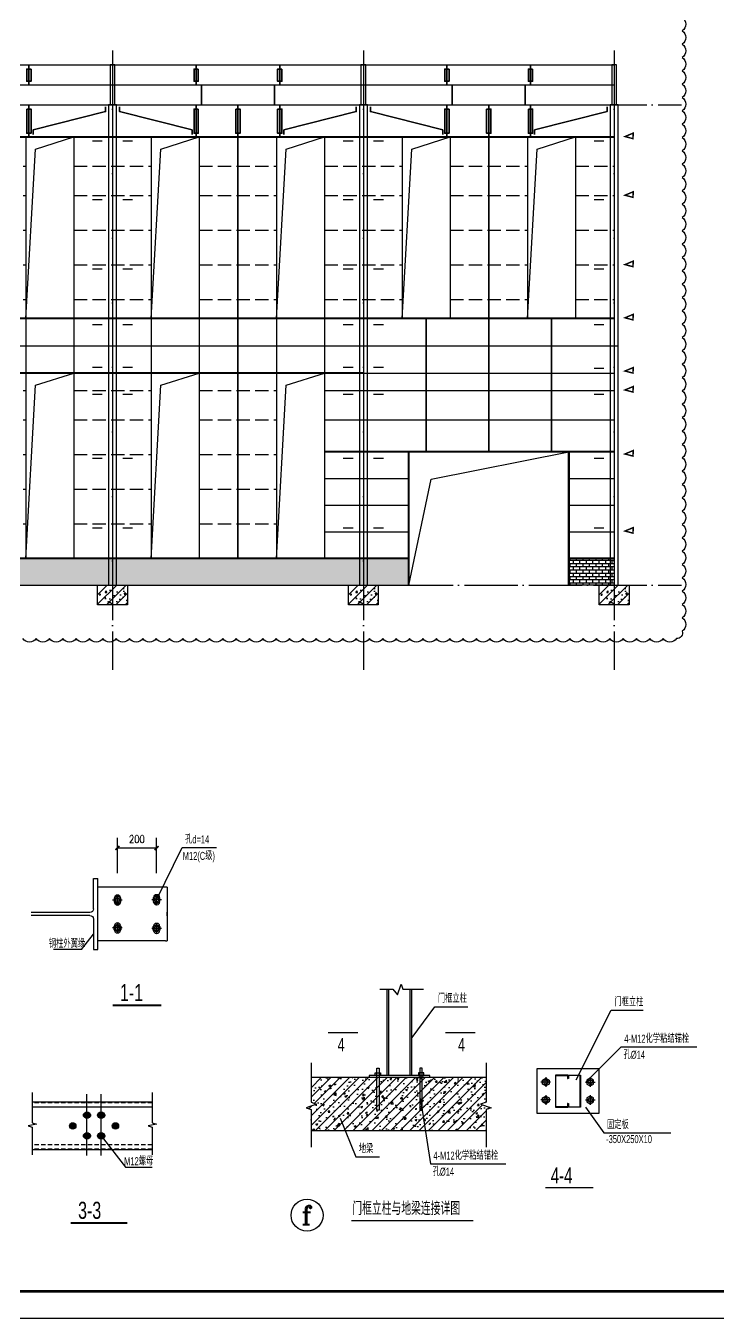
# Model space of a CAD drawing. Extents: x 95752 to 843522, y -411933 to 75567.
# Drawn here: x 708188 to 734137, y -113089 to -64644 of the extents above; entities that cross this region are included whole.
import ezdxf
from ezdxf.enums import TextEntityAlignment as Align

# ---------------------------------------------------------------- set-up
doc = ezdxf.new("R2010")
doc.units = 0
doc.header["$LTSCALE"] = 1000
doc.header["$MEASUREMENT"] = 0
for name, pattern in [('ACAD_ISO04W100', [30, 24, -3, 0, -3]), ('DASH', [0.35, 0.25, -0.1]), ('DOTE', [2.42, 2, -0.2, 0.02, -0.2]), ('HIDDEN', [0.375, 0.25, -0.125])]:
    doc.linetypes.add(name, pattern=pattern)
for name, color, linetype in [('AXIS', 3, 'Continuous'), ('AXIS_TEXT', 7, 'Continuous'), ('DOTE', 1, 'Continuous'), ('PUB_TITLE', 4, 'Continuous'), ('修改说明', 190, 'Continuous'), ('文字', 7, 'Continuous'), ('标注', 3, 'Continuous'), ('檩条', 4, 'Continuous'), ('钢柱', 6, 'Continuous'), ('钢梁', 134, 'Continuous')]:
    doc.layers.add(name, color=color, linetype=linetype)
doc.layers.add('拉杆', color=3, linetype='Continuous', lineweight=35)
doc.styles.add('_TCH_AXIS', font='COMPLEX', dxfattribs={"bigfont": 'GBCBIG'})
doc.styles.add('dim_font', font='SIMPLEX.shx', dxfattribs={"width": 0.8})
doc.styles.add('GS_Rein', font='GS_TXT.shx', dxfattribs={"width": 0.7, "bigfont": 'GS_HZTXT.shx'})

# ---------------------------------------------------------------- blocks, each defined once
blk = doc.blocks.new('QMLT2')
at = {"layer": '檩条', "color": 4}
blk.add_line((155476, -716110), (249626, -716110), dxfattribs=at)
for points in [[(155476, -705584), (249476, -705584)], [(155476, -706334), (249476, -706334)], [(155476, -707084), (249476, -707084)], [(227426, -708284), (227426, -715684)], [(227426, -708284), (227426, -724084)], [(229226, -708284), (229226, -715684)], [(229226, -708284), (229226, -724084)], [(232126, -708284), (232126, -715684)], [(232126, -708284), (232126, -724084)], [(233926, -708284), (233926, -715684)], [(233926, -708284), (233926, -724084)], [(236826, -708284), (236826, -715684)], [(236826, -708284), (236826, -724084)], [(238626, -708284), (238626, -715684)], [(238626, -708284), (238626, -724084)], [(241526, -708284), (241526, -715085)], [(241526, -708284), (241526, -715085)], [(243326, -708284), (243326, -715085)], [(243326, -708284), (243326, -715085)], [(246226, -708284), (246226, -715085)], [(246226, -708284), (246226, -715085)], [(248026, -708284), (248026, -715085)], [(248026, -708284), (248026, -715085)], [(227426, -716684), (227426, -724084)], [(229226, -716684), (229226, -724084)], [(232126, -716684), (232126, -724084)], [(233926, -716684), (233926, -724084)], [(236826, -716684), (236826, -724084)], [(238626, -716684), (238626, -724084)], [(240076, -717135), (249476, -717135)], [(238626, -717784), (249476, -717784)], [(238626, -718884), (249476, -718884)], [(238626, -721084), (241776, -721084)], [(247776, -721084), (249476, -721084)], [(238626, -722084), (241776, -722084)], [(247776, -722084), (249476, -722084)], [(238626, -723084), (241776, -723084)], [(247776, -723084), (249476, -723084)]]:
    blk.add_lwpolyline(points, dxfattribs=at)
at = {"layer": '檩条', "color": 2, "const_width": 80}
for points in [[(155476, -708284), (249476, -708284)], [(168126, -715085), (249476, -715085)], [(164876, -717135), (240076, -717135)], [(238626, -720084), (249476, -720084)], [(241776, -725084), (241776, -720084), (249476, -720084)], [(247776, -720084), (247776, -725084)], [(163976, -724084), (241526, -724084)], [(241526, -724084), (241776, -724084)], [(247776, -724084), (249476, -724084)]]:
    blk.add_lwpolyline(points, dxfattribs=at)
at = {"layer": '檩条', "color": 11, "linetype": 'DASH', "ltscale": 2}
for points in [[(224526, -709384), (227426, -709384)], [(229226, -709384), (232126, -709384)], [(233926, -709384), (236826, -709384)], [(238626, -709384), (241526, -709384)], [(243326, -709384), (246226, -709384)], [(248026, -709384), (249476, -709384)], [(224526, -710484), (227426, -710484)], [(229226, -710484), (232126, -710484)], [(233926, -710484), (236826, -710484)], [(238626, -710484), (241526, -710484)], [(243326, -710484), (246226, -710484)], [(248026, -710484), (249476, -710484)], [(224526, -711784), (227426, -711784)], [(229226, -711784), (232126, -711784)], [(233926, -711784), (236826, -711784)], [(238626, -711784), (241526, -711784)], [(243326, -711784), (246226, -711784)], [(248026, -711784), (249476, -711784)], [(224526, -713084), (227426, -713084)], [(229226, -713084), (232126, -713084)], [(233926, -713084), (236826, -713084)], [(238626, -713084), (241526, -713084)], [(243326, -713084), (246226, -713084)], [(248026, -713084), (249476, -713084)], [(224526, -714384), (227426, -714384)], [(229226, -714384), (232126, -714384)], [(233926, -714384), (236826, -714384)], [(238626, -714384), (241526, -714384)], [(243326, -714384), (246226, -714384)], [(248026, -714384), (249476, -714384)], [(224526, -717784), (227426, -717784)], [(229226, -717784), (232126, -717784)], [(233926, -717784), (236826, -717784)], [(224526, -718884), (227426, -718884)], [(229226, -718884), (232126, -718884)], [(233926, -718884), (236826, -718884)], [(224526, -720184), (227426, -720184)], [(229226, -720184), (232126, -720184)], [(233926, -720184), (236826, -720184)], [(224526, -721484), (227426, -721484)], [(229226, -721484), (232126, -721484)], [(233926, -721484), (236826, -721484)], [(224526, -722784), (227426, -722784)], [(229226, -722784), (232126, -722784)], [(233926, -722784), (236826, -722784)]]:
    blk.add_lwpolyline(points, dxfattribs=at)
blk = doc.blocks.new('A$C1A8A6F11')
blk.add_lwpolyline([(20.4, 11.4), (15.9, 19.2), (6.9, 19.2), (2.4, 11.4), (6.9, 3.6), (15.9, 3.6)], close=True)
blk.add_circle((11.4, 11.4), 5)
at = {"layer": 'AXIS', "linetype": 'ACAD_ISO04W100', "ltscale": 0.2}
for p, q in [((22.8, 11.4), (0, 11.4)), ((11.4, 22.8), (11.4, 0))]:
    blk.add_line(p, q, dxfattribs=at)
blk = doc.blocks.new('_ArchTick')
at = {"color": 0, "linetype": 'ByBlock', "const_width": 0.4}
blk.add_lwpolyline([(-0.5, -0.5), (0.5, 0.5)], dxfattribs=at)
blk = doc.blocks.new('A$C609C00E2')
h = blk.add_hatch()
h.set_pattern_fill('钢筋混', color=8, scale=150, style=0)
h.set_pattern_definition([(45, (-1140672.96, 348104.7), (-265.16504, 265.16504), []), (50, (-1140673, 348104.7), (1075.8903, -94.1282), [112.5, -1237.5]), (355, (-1140673, 348104.7), (-208.127, 1128.2882), [90, -990]), (100.4514, (-1140583.3, 348096.9), (867.7641, 1034.1593), [95.6103, -1051.7132]), (46.1842, (-1140673, 348404.7), (1600.8616, -248.2785), [168.75, -1856.25]), (96.6356, (-1140539.6, 348384), (1401.994, 1461.1768), [143.4154, -1577.5695]), (351.1842, (-1140673, 348404.7), (1401.993, 1461.178), [135, -1485]), (21, (-1140523, 348329.7), (895.3606, -603.92834), [112.5, -1237.5]), (326, (-1140523, 348329.7), (364.973, 1087.7251), [90, -990]), (71.4514, (-1140448.3, 348279.4), (1260.3339, 483.79575), [95.6103, -1051.7132]), (37.5, (-1140672.96, 348104.7), (18.23978, 499.34078), [0, -978, 0, -1005, 0, -993.75]), (7.5, (-1140672.96, 348104.7), (394.6043, 591.61757), [0, -573, 0, -955.5, 0, -378.75]), (327.5, (-1141007.46, 348104.7), (800.73365, -33.83231), [0, -375, 0, -1170, 0, -1552.5]), (317.5, (-1141157.46, 348104.7), (874.77925, 150.15747), [0, -487.5, 0, -777, 0, -1102.5])])
h.paths.add_polyline_path([(60024, 25108.3), (60024, 26284.3), (60304.6, 26383.9), (59713, 26583.3), (60024, 26700.5), (60024, 28108.3), (50187.8, 28108.3), (50187.8, 26700.5), (50498.8, 26583.3), (49907.2, 26383.9), (50187.8, 26284.3), (50187.8, 25108.3)])
for p, q in [((50187.8, 28108.3, 0), (60024, 28108.3, 0)), ((50187.8, 25108.3, 0), (60024, 25108.3, 0))]:
    blk.add_line(p, q)
at = {"elevation": 0}
for points in [[(50187.8, 28914.8), (50187.8, 26700.5), (50498.8, 26583.3), (49907.2, 26383.9), (50187.8, 26284.3), (50187.8, 24176.7)], [(60024, 28914.8), (60024, 26700.5), (59713, 26583.3), (60304.6, 26383.9), (60024, 26284.3), (60024, 24176.7)]]:
    blk.add_lwpolyline(points, dxfattribs=at)
at = {"layer": 'AXIS'}
blk.add_circle((49957.9, 20346.7, 0), 900, dxfattribs=at)
at = {"layer": 'DOTE', "color": 8}
for p, q in [((37584.1, 23703.8), (37584.1, 27154.9)), ((38384.1, 23703.8), (38384.1, 27154.9))]:
    blk.add_line(p, q, dxfattribs=at)
at = {"layer": '文字'}
blk.add_line((37284.6, 35286.5), (37948.7, 36146), dxfattribs=at)
at = {"layer": '文字', "extrusion": (1e-16, 0, -1)}
blk.add_line((37284.6, 35286.5), (35695.5, 35286.5), dxfattribs=at)
at = {"layer": '文字', "color": 3, "extrusion": (-1e-16, 0, -1)}
blk.add_line((38384.1, 24809.3), (39755, 23044.4, 0), dxfattribs=at)
at = {"layer": '文字'}
blk.add_lwpolyline([(41501.7, 38088.6), (42927.6, 41027.2), (44863.3, 41027.2)], dxfattribs=at)
for points, const_width in [([(39022.2, 32148.5), (41756.8, 32148.5)], 120), ([(63355.1, 21899.9), (66053.9, 21899.9)], 66.7), ([(36667.8, 19904.5), (39847.1, 19904.5)], 120)]:
    blk.add_lwpolyline(points, dxfattribs=dict(at, const_width=const_width))
at = {"layer": '文字', "elevation": 0}
for points in [[(55867.6, 30332), (57140, 32074.6), (58994.7, 32074.6)], [(65090.9, 27961.5), (67060.4, 31879.1), (68860.7, 31879.1)], [(65629, 27831.5), (67623.6, 29818.1), (71875.7, 29818.1)], [(56355.9, 26740.6), (56890, 23242.4), (61142.1, 23242.4)], [(65612.9, 26431.5), (66643.5, 24971.9), (70416.1, 24971.9)], [(51819.1, 25811.3), (52698.5, 23624.2), (54022.6, 23624.2)], [(39755, 23044.4), (41254.7, 23044.4)]]:
    blk.add_lwpolyline(points, dxfattribs=at)
at = {"layer": '文字'}
for points, const_width, elevation in [([(52816.8, 30617.7), (51136.2, 30617.7)], 75, 0.1), ([(57733.4, 30617.7), (59414, 30617.7)], 75, 0.1), ([(52450.7, 20037.1), (59314.1, 20037.1)], 66.7, 0)]:
    blk.add_lwpolyline(points, dxfattribs=dict(at, const_width=const_width, elevation=elevation))
at = {"layer": '标注', "linetype": 'ByBlock'}
for p, q in [((39298.7, 39580.4, 0), (39298.7, 41560.7, 0)), ((41501.7, 39580.4, 0), (41501.7, 41560.7, 0)), ((39298.7, 40998.2, 0), (41501.7, 40998.2, 0))]:
    blk.add_line(p, q, dxfattribs=at)
at = {"layer": '标注', "color": 3, "extrusion": (1e-16, 0, -1)}
for p, q in [((34497.9, 27251.9), (34497.9, 25546.2)), ((41253.5, 27251.9), (41253.5, 25546.2)), ((34740.5, 25462.3), (34271.4, 25381.5)), ((34497.9, 25546.2), (34740.5, 25462.3)), ((41496.1, 25462.3), (41027.1, 25381.5)), ((41253.5, 25546.2), (41496.1, 25462.3)), ((34271.4, 25381.5), (34497.9, 25299.7)), ((34497.9, 25299.7), (34497.9, 23744.2)), ((41027.1, 25381.5), (41253.5, 25299.7)), ((41253.5, 25299.7), (41253.5, 23744.2))]:
    blk.add_line(p, q, dxfattribs=at)
at = {"layer": '檩条', "extrusion": (0, -1e-16, -1)}
for p, q in [((38398.7, 38788.6), (38198.7, 38788.6)), ((41998.7, 38788.6), (38398.7, 38788.6)), ((42098.7, 38788.6), (42098.7, 35778.6)), ((39148.7, 38218.6), (39148.7, 37918.6)), ((39448.7, 38218.6), (39448.7, 37918.6)), ((41351.7, 38238.6), (41351.7, 37938.6)), ((41651.7, 38238.6), (41651.7, 37938.6)), ((39148.7, 36348.6), (39148.7, 36648.6)), ((39448.7, 36348.6), (39448.7, 36648.6)), ((41351.7, 36328.6), (41351.7, 36628.6)), ((41651.7, 36328.6), (41651.7, 36628.6)), ((38398.7, 35778.6), (38198.7, 35778.6)), ((41998.7, 35778.6), (38398.7, 35778.6))]:
    blk.add_line(p, q, dxfattribs=at)
at = {"layer": '檩条', "color": 6, "linetype": 'HIDDEN'}
for p, q in [((42098.7, 38788.6), (41998.7, 38788.6)), ((41998.7, 35778.6), (42098.7, 35778.6))]:
    blk.add_line(p, q, dxfattribs=at)
at = {"layer": '檩条'}
for p, q in [((42098.7, 37183.6), (42098.7, 37383.6)), ((54455.9, 28208.3, 0), (54455.9, 33053.8, 0)), ((54555.9, 28208.3, 0), (54555.9, 33053.8, 0)), ((55755.9, 28208.3, 0), (55755.9, 33053.8, 0)), ((55855.9, 28208.3, 0), (55855.9, 33053.8, 0))]:
    blk.add_line(p, q, dxfattribs=at)
at = {"layer": '檩条', "extrusion": (-1e-16, 0, -1)}
for p, q in [((41253.5, 26699.5), (34488.2, 26699.5)), ((41253.5, 26432.8), (34488.2, 26432.8)), ((41253.5, 24032.8), (34488.2, 24032.8))]:
    blk.add_line(p, q, dxfattribs=at)
at = {"layer": '檩条', "color": 6, "linetype": 'HIDDEN', "extrusion": (-1e-16, 0, -1)}
for p, q in [((41253.5, 26666.1), (34488.2, 26666.1)), ((37684.1, 26069), (37484.1, 26069)), ((37684.1, 25869), (37484.1, 25869)), ((38484.1, 26069), (38284.1, 26069)), ((38484.1, 25869), (38284.1, 25869)), ((37684.1, 24909.3), (37484.1, 24909.3)), ((37684.1, 24709.3), (37484.1, 24709.3)), ((38484.1, 24909.3), (38284.1, 24909.3)), ((38484.1, 24709.3), (38284.1, 24709.3)), ((41253.5, 24299.5), (34488.2, 24299.5)), ((41253.5, 24066.1), (34488.2, 24066.1))]:
    blk.add_line(p, q, dxfattribs=at)
at = {"layer": '檩条', "elevation": 0}
blk.add_lwpolyline([(54044.8, 33053.8), (54776.5, 33053.8), (55043.8, 32742.8), (55243.1, 33334.4), (55342.8, 33053.8), (56506.1, 33053.8)], dxfattribs=at)
for points in [[(54094.1, 28208.3), (53794.1, 28208.3), (53794.1, 28358.3), (54094.1, 28358.3)], [(54004.1, 26258.7), (53884.1, 26258.7), (53884.1, 28611.1), (54004.1, 28611.1)], [(56217.7, 28208.3), (56517.7, 28208.3), (56517.7, 28358.3), (56217.7, 28358.3)], [(56307.7, 26258.7), (56427.7, 26258.7), (56427.7, 28611.1), (56307.7, 28611.1)], [(62879, 26081.5), (66379, 26081.5), (66379, 28581.5), (62879, 28581.5)], [(53455.9, 28208.3), (53455.9, 28108.3), (56855.9, 28108.3), (56855.9, 28208.3)], [(64609, 26631.5), (64609, 26451.5), (63949, 26451.5), (63949, 28211.5), (64609, 28211.5), (64609, 28031.5), (64629, 28031.5), (64629, 28231.5), (63929, 28231.5), (63929, 26431.5), (64629, 26431.5), (64629, 26631.5)], [(64649, 26631.5), (64649, 26451.5), (65309, 26451.5), (65309, 28211.5), (64649, 28211.5), (64649, 28031.5), (64629, 28031.5), (64629, 28231.5), (65329, 28231.5), (65329, 26431.5), (64629, 26431.5), (64629, 26631.5)]]:
    blk.add_lwpolyline(points, close=True, dxfattribs=at)
at = {"layer": '檩条'}
for centre in [(36784.1, 25366.1), (37584.1, 25969), (38384.1, 25969), (39184.1, 25366.1), (37584.1, 24809.3), (38384.1, 24809.3)]:
    blk.add_circle(centre, 182.3, dxfattribs=at)
at = {"layer": '檩条', "extrusion": (0, -1e-16, -1)}
for centre, start, end in [((-39298.7, 38218.6), 0, 180), ((-39298.7, 37918.6), 180, 0), ((-41501.7, 38238.6), 0, 180), ((-41501.7, 37938.6), 180, 0), ((-39298.7, 36648.6), 0, 180), ((-39298.7, 36348.6), 180, 0), ((-41501.7, 36628.6), 0, 180), ((-41501.7, 36328.6), 180, 0)]:
    blk.add_arc(centre, 150, start, end, dxfattribs=at)
at = {"layer": '檩条', "color": 6, "linetype": 'HIDDEN', "extrusion": (-1e-16, 0, -1)}
for centre, start, end in [((-37484.1, 25969), 270, 90), ((-37684.1, 25969), 90, 270), ((-38284.1, 25969), 270, 90), ((-38484.1, 25969), 90, 270), ((-37484.1, 24809.3), 270, 90), ((-37684.1, 24809.3), 90, 270), ((-38284.1, 24809.3), 270, 90), ((-38484.1, 24809.3), 90, 270)]:
    blk.add_arc(centre, 100, start, end, dxfattribs=at)
at = {"layer": '钢梁', "extrusion": (0, -1e-16, -1)}
for p, q in [((37948.7, 39288.6), (38198.7, 39288.6)), ((37948.7, 37574), (37948.7, 39288.6)), ((38198.7, 35288.6), (38198.7, 39288.6)), ((38198.7, 35455.3), (38198.7, 39122)), ((37748.7, 37374), (34446.8, 37374)), ((37748.7, 37203.3), (34446.8, 37203.3)), ((37948.7, 37003.3), (37948.7, 35288.6)), ((37948.7, 35288.6), (38198.7, 35288.6))]:
    blk.add_line(p, q, dxfattribs=at)
for centre, start, end in [((-37748.7, 37574), 180, 270), ((-37748.7, 37003.3), 90, 180)]:
    blk.add_arc(centre, 200, start, end, dxfattribs=at)
at = {"layer": '标注', "linetype": 'ByBlock', "xscale": 224.9999999934516, "yscale": 224.9999999934516, "zscale": 224.9999999934516, "rotation": 180}
blk.add_blockref('_ArchTick', (39298.7, 40998.2, 0), dxfattribs=at)
at = {"layer": '标注', "linetype": 'ByBlock', "xscale": 224.9999999934516, "yscale": 224.9999999934516, "zscale": 224.9999999934516}
blk.add_blockref('_ArchTick', (41501.7, 40998.2, 0), dxfattribs=at)
at = {"layer": '檩条', "extrusion": (0, -1e-16, -1)}
for p, xscale, yscale, zscale, rotation in [((-39025.2, 38342.1), -23.99999999441206, 23.99999999906868, 24, 90), ((-41228.3, 38362.1), -23.99999999441206, 23.99999999906868, 24, 90), ((-39025.2, 36225.2), 23.99999999441206, 23.99999999441206, 23.99999999441206, 90), ((-41228.3, 36205.2), 23.99999999441206, 23.99999999441206, 23.99999999441206, 90), ((-63105.5, 27558, 0), 23.99999999441206, 23.99999999441206, 23.99999999441206, 90), ((-66152.5, 27558, 0), -23.99999999441206, 23.99999999906868, 24, 270), ((-63105.5, 26558, 0), 23.99999999441206, 23.99999999441206, 23.99999999441206, 90), ((-66152.5, 26558, 0), -23.99999999441206, 23.99999999906868, 24, 270)]:
    blk.add_blockref('A$C1A8A6F11', p, dxfattribs=dict(at, xscale=xscale, yscale=yscale, zscale=zscale, rotation=rotation))
at = {"layer": '檩条', "extrusion": (-1e-16, 0, -1), "xscale": 16.0000000023283, "yscale": 16.0000000023283, "zscale": 16.0000000023283}
for p in [(-36966.5, 25183.8), (-37766.5, 25786.7), (-38566.5, 25786.7), (-37766.5, 24627), (-38566.5, 24627)]:
    blk.add_blockref('A$C1A8A6F11', p, dxfattribs=at)
at = {"layer": '檩条', "extrusion": (1e-16, 0, -1), "xscale": -16.0000000023283, "yscale": 15.99999999930151, "zscale": 15.99999999999999}
blk.add_blockref('A$C1A8A6F11', (-39001.8, 25183.8), dxfattribs=at)
at = {"layer": 'AXIS_TEXT', "style": '_TCH_AXIS', "width": 1.555556}
blk.add_text('f', height=1048.4, dxfattribs=at).set_placement((49608.5, 19822.5, 0), (50307.4, 19822.5, 0), align=Align.FIT)
at = {"layer": '文字', "style": 'GS_Rein', "width": 0.7}
for s, height, p in [('孔d=14', 450, (43099.4, 41256.8)), ('M12(C级)', 450, (42968.5, 40327.5)), ('1-1', 960, (39440.5, 32387.4)), ('门框立柱', 450, (57311.8, 32304.2, 0)), ('门框立柱', 450, (67232.2, 32108.7, 0)), ('4-M12化学粘结锚栓', 450, (67795.4, 30047.7, 0)), ('孔%%C14', 450, (67753.9, 29145.9, 0)), ('固定板', 450, (66815.3, 25201.5, 0)), ('-350X250X10', 450, (66773.9, 24403.3, 0)), ('地梁', 450, (52870.2, 23853.8, 0)), ('4-M12化学粘结锚栓', 450, (57061.8, 23472, 0)), ('孔%%C14', 450, (57020.4, 22570.2, 0)), ('4-4', 900, (63663.3, 22131.7)), ('3-3', 960, (37086.2, 20143.4)), ('门框立柱与地梁连接详图', 750, (52502.1, 20352.7, 0.1))]:
    blk.add_text(s, height=height, dxfattribs=at).set_placement(p)
for s, p in [('钢柱外翼缘', (36463.3, 35386.5, 0)), ('M12螺母', (40494.7, 23159.4, 0))]:
    blk.add_text(s, height=450, dxfattribs=at).set_placement(p, align=Align.CENTER)
at = {"layer": '文字', "linetype": 'ByBlock', "style": 'GS_Rein', "width": 0.7}
for p in [(51675.5, 29555.4, 0.1), (58446.2, 29555.4, 0.1)]:
    blk.add_text('4', height=750, dxfattribs=at).set_placement(p)
at = {"layer": '标注', "color": 7, "linetype": 'ByBlock', "insert": (40388.7, 41495.2, 0), "char_height": 432, "attachment_point": 5, "style": 'dim_font'}
blk.add_mtext('\\A1;200', dxfattribs=at)

msp = doc.modelspace()

# ---------------------------------------------------------------- hatches: boundary and pattern name
h = msp.add_hatch()
h.set_pattern_fill('AR-B816', color=251, scale=100, style=0)
h.set_pattern_definition([(0, (-42556.38, 66224.28), (0, 121.3104), []), (90, (-42556.38, 66224.28), (-121.3104, 121.3104), [121.3104, -121.3104])])
h.paths.add_polyline_path([(644738, -85608.8), (722538, -85608.8), (722538, -84608.8), (644738, -84609.5)])
h.paths.add_polyline_path([(636238, -84609.5), (643238, -84608.8), (643238, -85608.8), (636238, -85609.5)])
h = msp.add_hatch()
h.set_pattern_fill('AR-B816', color=251, scale=100, style=0)
h.set_pattern_definition([(0, (0, 0), (0, 121.3104), []), (90, (0, 0), (-121.3104, 121.3104), [121.3104, -121.3104])])
h.paths.add_polyline_path([(728538, -84608.8), (730238, -84608.8), (730238, -85608.8), (728538, -85608.8)])
h = msp.add_hatch()
h.set_pattern_fill('钢筋混凝土', color=256, scale=100, style=0)
h.set_pattern_definition([(45, (-237571.51, 413027.17), (-176.776695, 176.776695), []), (50, (-237571.5, 413027.2), (717.26018, -62.75213), [75, -825]), (355, (-237571.5, 413027.2), (-138.75133, 752.19213), [60, -660]), (100.4514, (-237511.74, 413021.94), (578.5094, 689.43954), [63.7402, -701.1421]), (46.1842, (-237571.5, 413227.2), (1067.24105, -165.519), [112.5, -1237.5]), (96.6356, (-237482.6, 413213.4), (934.6627, 974.1179), [95.6103, -1051.713]), (351.1842, (-237571.5, 413227.2), (934.662, 974.1186), [90, -990]), (21, (-237471.5, 413177.2), (596.90705, -402.6189), [75, -825]), (326, (-237471.5, 413177.2), (243.31533, 725.15005), [60, -660]), (71.4514, (-237421.8, 413143.6), (840.22263, 322.5305), [63.7402, -701.1421]), (37.5, (-237571.51, 413027.17), (12.159855, 332.893854), [0, -652, 0, -670, 0, -662.5]), (7.5, (-237571.5, 413027.17), (263.06954, 394.41171), [0, -382, 0, -637, 0, -252.5]), (327.5, (-237794.51, 413027.17), (533.822436, -22.55487), [0, -250, 0, -780, 0, -1035]), (317.5, (-237894.5, 413027.17), (583.18617, 100.10498), [0, -325, 0, -518, 0, -735])])
h.paths.add_polyline_path([(710878.9, -85608.8), (711997.1, -85608.8), (711997.1, -86350.6), (710878.9, -86350.6)])
h = msp.add_hatch()
h.set_pattern_fill('钢筋混凝土', color=256, scale=100, style=0)
h.set_pattern_definition([(45, (-228171.51, 413027.17), (-176.776695, 176.776695), []), (50, (-228171.5, 413027.2), (717.26018, -62.75213), [75, -825]), (355, (-228171.5, 413027.2), (-138.75133, 752.19213), [60, -660]), (100.4514, (-228111.74, 413021.94), (578.5094, 689.43954), [63.7402, -701.1421]), (46.1842, (-228171.5, 413227.2), (1067.24105, -165.519), [112.5, -1237.5]), (96.6356, (-228082.6, 413213.4), (934.6627, 974.1179), [95.6103, -1051.713]), (351.1842, (-228171.5, 413227.2), (934.662, 974.1186), [90, -990]), (21, (-228071.5, 413177.2), (596.90705, -402.6189), [75, -825]), (326, (-228071.5, 413177.2), (243.31533, 725.15005), [60, -660]), (71.4514, (-228021.8, 413143.6), (840.22263, 322.5305), [63.7402, -701.1421]), (37.5, (-228171.51, 413027.17), (12.159855, 332.893854), [0, -652, 0, -670, 0, -662.5]), (7.5, (-228171.5, 413027.17), (263.06954, 394.41171), [0, -382, 0, -637, 0, -252.5]), (327.5, (-228394.51, 413027.17), (533.822436, -22.55487), [0, -250, 0, -780, 0, -1035]), (317.5, (-228494.5, 413027.17), (583.18617, 100.10498), [0, -325, 0, -518, 0, -735])])
h.paths.add_polyline_path([(720278.9, -85608.8), (721397.1, -85608.8), (721397.1, -86350.6), (720278.9, -86350.6)])
h = msp.add_hatch()
h.set_pattern_fill('钢筋混凝土', color=256, scale=100, style=0)
h.set_pattern_definition([(45, (-218771.51, 413026.52), (-176.776695, 176.776695), []), (50, (-218771.5, 413026.5), (717.26018, -62.75213), [75, -825]), (355, (-218771.5, 413026.5), (-138.75133, 752.19213), [60, -660]), (100.4514, (-218711.74, 413021.3), (578.5094, 689.43954), [63.7402, -701.1421]), (46.1842, (-218771.5, 413226.5), (1067.24105, -165.519), [112.5, -1237.5]), (96.6356, (-218682.6, 413212.7), (934.6627, 974.1179), [95.6103, -1051.713]), (351.1842, (-218771.5, 413226.5), (934.662, 974.1186), [90, -990]), (21, (-218671.5, 413176.5), (596.90705, -402.6189), [75, -825]), (326, (-218671.5, 413176.5), (243.31533, 725.15005), [60, -660]), (71.4514, (-218621.8, 413142.96), (840.22263, 322.5305), [63.7402, -701.1421]), (37.5, (-218771.51, 413026.52), (12.159855, 332.893854), [0, -652, 0, -670, 0, -662.5]), (7.5, (-218771.5, 413026.5), (263.06954, 394.41171), [0, -382, 0, -637, 0, -252.5]), (327.5, (-218994.51, 413026.52), (533.822436, -22.55487), [0, -250, 0, -780, 0, -1035]), (317.5, (-219094.5, 413026.5), (583.18617, 100.10498), [0, -325, 0, -518, 0, -735])])
h.paths.add_polyline_path([(729678.9, -85609.4), (730797.1, -85609.4), (730797.1, -86351.3), (729678.9, -86351.3)])

# ---------------------------------------------------------------- linework, layer by layer
for points, const_width in [([(730953.8, -68664.3), (730645.6, -68793.7), (730947.7, -68873.8), (730953.8, -68664.3)], 53.6), ([(711056.9, -68963), (710681.4, -68963)], 50), ([(711819, -68963), (712194.5, -68963)], 50), ([(720456.9, -68963), (720081.4, -68963)], 50), ([(721218.9, -68963), (721594.4, -68963)], 50), ([(729856.9, -68963), (729481.4, -68963)], 50), ([(711056.9, -71163), (710681.4, -71163)], 50), ([(711819, -71163), (712194.5, -71163)], 50), ([(720456.9, -71163), (720081.4, -71163)], 50), ([(721218.9, -71163), (721594.4, -71163)], 50), ([(729856.9, -71163), (729481.4, -71163)], 50), ([(730953.8, -70864.3), (730645.6, -70993.7), (730947.7, -71073.8), (730953.8, -70864.3)], 53.6), ([(730953.8, -73464.3), (730645.6, -73593.7), (730947.7, -73673.8), (730953.8, -73464.3)], 53.6), ([(711056.9, -73763), (710681.4, -73763)], 50), ([(711819, -73763), (712194.5, -73763)], 50), ([(720456.9, -73763), (720081.4, -73763)], 50), ([(721218.9, -73763), (721594.4, -73763)], 50), ([(729856.9, -73763), (729481.4, -73763)], 50), ([(730953.8, -75458.8), (730645.6, -75588.2), (730947.7, -75668.3), (730953.8, -75458.8)], 53.6), ([(711056.9, -75850.6), (710681.4, -75850.6)], 50), ([(711819, -75850.6), (712194.5, -75850.6)], 50), ([(720456.9, -75850.6), (720081.4, -75850.6)], 50), ([(721218.9, -75850.6), (721594.4, -75850.6)], 50), ([(729856.9, -75850.6), (729481.4, -75850.6)], 50), ([(711056.9, -77440.6), (710681.4, -77440.6)], 50), ([(711819, -77440.6), (712194.5, -77440.6)], 50), ([(720456.9, -77440.6), (720081.4, -77440.6)], 50), ([(721218.9, -77440.6), (721594.4, -77440.6)], 50), ([(729856.9, -77483.1), (729481.4, -77483.1)], 50), ([(730953.8, -77453.9), (730645.6, -77583.3), (730947.7, -77663.4), (730953.8, -77453.9)], 53.6), ([(711056.9, -78463), (710681.4, -78463)], 50), ([(711819, -78463), (712194.5, -78463)], 50), ([(720456.9, -78463), (720081.4, -78463)], 50), ([(721218.9, -78463), (721594.4, -78463)], 50), ([(729856.9, -78463), (729481.4, -78463)], 50), ([(730953.8, -78164.3), (730645.6, -78293.7), (730947.7, -78373.8), (730953.8, -78164.3)], 53.6), ([(711056.9, -80863), (710681.4, -80863)], 50), ([(711819, -80863), (712194.5, -80863)], 50), ([(720456.9, -80863), (720081.4, -80863)], 50), ([(721218.9, -80863), (721594.4, -80863)], 50), ([(729856.9, -80863), (729481.4, -80863)], 50), ([(730953.8, -80564.3), (730645.6, -80693.7), (730947.7, -80773.8), (730953.8, -80564.3)], 53.6), ([(711056.9, -83463), (710681.4, -83463)], 50), ([(711819, -83463), (712194.5, -83463)], 50), ([(720456.9, -83463), (720081.4, -83463)], 50), ([(721218.9, -83463), (721594.4, -83463)], 50), ([(729856.9, -83463), (729481.4, -83463)], 50), ([(730953.8, -83453.2), (730645.6, -83582.6), (730947.7, -83662.7), (730953.8, -83453.2)], 53.6)]:
    msp.add_lwpolyline(points, dxfattribs=dict(const_width=const_width))
for points in [[(708188, -75609.5), (708551.3, -69262.9), (709988, -68808.8)], [(712888, -75609.5), (713251.3, -69262.9), (714688, -68808.8)], [(717588, -75609.5), (717951.3, -69262.9), (719388, -68808.8)], [(722288, -75609.5), (722651.3, -69262.9), (724088, -68808.8)], [(726988, -75609.5), (727351.3, -69262.9), (728788, -68808.8)], [(708188, -84608.8), (708551.3, -78113.9), (709988, -77659.8)], [(712888, -84608.8), (713251.3, -78113.9), (714688, -77659.8)], [(717588, -84608.8), (717951.3, -78113.9), (719388, -77659.8)], [(722538, -85608.8), (723376.2, -81633.5), (728538, -80608.8)]]:
    msp.add_lwpolyline(points)
at = {"color": 251}
for points in [[(644738, -85608.8), (722538, -85608.8), (722538, -84608.8), (644738, -84609.5)], [(728538, -84608.8), (730238, -84608.8), (730238, -85608.8), (728538, -85608.8)]]:
    msp.add_lwpolyline(points, close=True, dxfattribs=at)
for points in [[(710878.9, -85608.8), (711997.1, -85608.8), (711997.1, -86350.6), (710878.9, -86350.6)], [(720278.9, -85608.8), (721397.1, -85608.8), (721397.1, -86350.6), (720278.9, -86350.6)], [(729678.9, -85609.4), (730797.1, -85609.4), (730797.1, -86351.3), (729678.9, -86351.3)]]:
    msp.add_lwpolyline(points, close=True)
at = {"layer": 'DOTE', "linetype": 'DOTE'}
for p, q in [((711438, -65563), (711438, -88782.6)), ((720838, -65563), (720838, -88782.6)), ((730238, -65563), (730238, -88782.6)), ((635086.1, -67609.5), (732764.2, -67609.4)), ((635086.1, -85609.5), (732764.2, -85609.4))]:
    msp.add_line(p, q, dxfattribs=at)
at = {"layer": 'PUB_TITLE'}
msp.add_lwpolyline([(628614.8, -113089.5), (806914.8, -113089.5), (806914.8, -28989.5), (628614.8, -28989.5)], close=True, dxfattribs=at)
at = {"layer": 'PUB_TITLE', "const_width": 100}
msp.add_lwpolyline([(631114.8, -112089.5), (805914.8, -112089.5), (805914.8, -29989.5), (631114.8, -29989.5)], close=True, dxfattribs=at)
at = {"layer": '修改说明'}
msp.add_lwpolyline([(732792.4, -64332.3, -0.5206), (732792.4, -64832.3, -0.5206), (732792.4, -65332.3, -0.5206), (732792.4, -65832.3, -0.5206), (732792.4, -66332.3, -0.5206), (732792.4, -66832.3, -0.5206), (732792.4, -67332.3, -0.5206), (732792.4, -67832.3, -0.5206), (732792.4, -68332.3, -0.5206), (732792.4, -68832.3, -0.5206), (732792.4, -69332.3, -0.5206), (732792.4, -69832.3, -0.5206), (732792.4, -70332.3, -0.5206), (732792.4, -70832.3, -0.5206), (732792.4, -71332.3, -0.5206), (732792.4, -71832.3, -0.5206), (732792.4, -72332.3, -0.5206), (732792.4, -72832.3, -0.5206), (732792.4, -73332.3, -0.5206), (732792.4, -73832.3, -0.5206), (732792.4, -74332.3, -0.5206), (732792.4, -74832.3, -0.5206), (732792.4, -75332.3, -0.5206), (732792.4, -75832.3, -0.5206), (732792.4, -76332.3, -0.5206), (732792.4, -76832.3, -0.5206), (732792.4, -77332.3, -0.5206), (732792.4, -77832.3, -0.5206), (732792.4, -78332.3, -0.5206), (732792.4, -78832.3, -0.5206), (732792.4, -79332.3, -0.5206), (732792.4, -79832.3, -0.5206), (732792.4, -80332.3, -0.5206), (732792.4, -80832.3, -0.5206), (732792.4, -81332.3, -0.5206), (732792.4, -81832.3, -0.5206), (732792.4, -82332.3, -0.5206), (732792.4, -82832.3, -0.5206), (732792.4, -83332.3, -0.5206), (732792.4, -83832.3, -0.5206), (732792.4, -84332.3, -0.5206), (732792.4, -84832.3, -0.5206), (732792.4, -85332.3, -0.5206), (732792.4, -85832.3, -0.5206), (732792.4, -86332.3, -0.5206), (732792.4, -86832.3, -0.5206), (732792.4, -87332.3, -0.5206), (732574.2, -87614.2, -0.5206), (732074.2, -87614.2, -0.5206), (731574.2, -87614.2, -0.5206), (731074.2, -87614.2, -0.5206), (730574.2, -87614.2, -0.5206), (730074.2, -87614.2, -0.5206), (729574.2, -87614.2, -0.5206), (729074.2, -87614.2, -0.5206), (728574.2, -87614.2, -0.5206), (728074.2, -87614.2, -0.5206), (727574.2, -87614.2, -0.5206), (727074.2, -87614.2, -0.5206), (726574.2, -87614.2, -0.5206), (726074.2, -87614.2, -0.5206), (725574.2, -87614.2, -0.5206), (725074.2, -87614.2, -0.5206), (724574.2, -87614.2, -0.5206), (724074.2, -87614.2, -0.5206), (723574.2, -87614.2, -0.5206), (723074.2, -87614.2, -0.5206), (722574.2, -87614.2, -0.5206), (722074.2, -87614.2, -0.5206), (721574.2, -87614.2, -0.5206), (721074.2, -87614.2, -0.5206), (720574.2, -87614.2, -0.5206), (720074.2, -87614.2, -0.5206), (719574.2, -87614.2, -0.5206), (719074.2, -87614.2, -0.5206), (718574.2, -87614.2, -0.5206), (718074.2, -87614.2, -0.5206), (717574.2, -87614.2, -0.5206), (717074.2, -87614.2, -0.5206), (716574.2, -87614.2, -0.5206), (716074.2, -87614.2, -0.5206), (715574.2, -87614.2, -0.5206), (715074.2, -87614.2, -0.5206), (714574.2, -87614.2, -0.5206), (714074.2, -87614.2, -0.5206), (713574.2, -87614.2, -0.5206), (713074.2, -87614.2, -0.5206), (712574.2, -87614.2, -0.5206), (712074.2, -87614.2, -0.5206), (711574.2, -87614.2, -0.5206), (711074.2, -87614.2, -0.5206), (710574.2, -87614.2, -0.5206), (710074.2, -87614.2, -0.5206), (709574.2, -87614.2, -0.5206), (709074.2, -87614.2, -0.5206), (708574.2, -87614.2, -0.5206), (708074.2, -87614.2, -0.5206)], format="xyb", dxfattribs=at)
at = {"layer": '拉杆'}
for points in [[(708383.8, -66263.8), (708224.6, -66263.8), (708224.6, -66722.3), (708383.8, -66722.3)], [(714650.8, -66263.8), (714491.6, -66263.8), (714491.6, -66722.3), (714650.8, -66722.3)], [(717783.8, -66263.8), (717624.6, -66263.8), (717624.6, -66722.3), (717783.8, -66722.3)], [(724050.8, -66263.8), (723891.6, -66263.8), (723891.6, -66722.3), (724050.8, -66722.3)], [(727183.8, -66263.8), (727024.6, -66263.8), (727024.6, -66722.3), (727183.8, -66722.3)], [(708224.2, -67763.8), (708383.4, -67763.8), (708383.4, -68672.3), (708224.2, -68672.3)], [(714650.8, -67763.8), (714491.6, -67763.8), (714491.6, -68672.3), (714650.8, -68672.3)], [(716058.2, -67763.8), (716217.4, -67763.8), (716217.4, -68672.3), (716058.2, -68672.3)], [(717624.2, -67763.8), (717783.4, -67763.8), (717783.4, -68672.3), (717624.2, -68672.3)], [(724050.8, -67763.8), (723891.6, -67763.8), (723891.6, -68672.3), (724050.8, -68672.3)], [(725458.2, -67763.8), (725617.4, -67763.8), (725617.4, -68672.3), (725458.2, -68672.3)], [(727024.2, -67763.8), (727183.4, -67763.8), (727183.4, -68672.3), (727024.2, -68672.3)]]:
    msp.add_lwpolyline(points, close=True, dxfattribs=at)
at = {"layer": '拉杆', "color": 6}
for points in [[(708304, -66858.8), (708304, -66108.8)], [(714571, -66858.8), (714571, -66108.8)], [(717704, -66858.8), (717704, -66108.8)], [(723971, -66858.8), (723971, -66108.8)], [(727104, -66858.8), (727104, -66108.8)], [(708304, -68808.8), (708304, -67608.8)], [(714571, -68808.8), (714571, -67608.8)], [(716138, -68808.8), (716138, -67608.8)], [(717704, -68808.8), (717704, -67608.8)], [(723971, -68808.8), (723971, -67608.8)], [(725538, -68808.8), (725538, -67608.8)], [(727104, -68808.8), (727104, -67608.8)]]:
    msp.add_lwpolyline(points, dxfattribs=at)
at = {"layer": '拉杆'}
for points in [[(714772, -66858.8), (714772, -67608.8)], [(717504, -66858.8), (717504, -67608.8)], [(724172, -66858.8), (724172, -67608.8)], [(726904, -66858.8), (726904, -67608.8)], [(716138, -68808.8), (716138, -84608.8)], [(725538, -68808.8), (725538, -80608.8)], [(723188, -75609.5), (723188, -80608.8)], [(727888, -75609.5), (727888, -80608.8)]]:
    msp.add_lwpolyline(points, dxfattribs=at)
at = {"layer": '拉杆', "color": 2}
for points in [[(711173.9, -67684), (711173.9, -67855.7), (708458.1, -68545.6), (708458.1, -68721.8)], [(711701.1, -67684), (711701.1, -67855.7), (714416.8, -68545.6), (714416.8, -68721.8)], [(720573.9, -67684), (720573.9, -67855.7), (717858.1, -68545.6), (717858.1, -68721.8)], [(721101.1, -67684), (721101.1, -67855.7), (723816.8, -68545.6), (723816.8, -68721.8)], [(729973.9, -67684), (729973.9, -67855.7), (727258.1, -68545.6), (727258.1, -68721.8)]]:
    msp.add_lwpolyline(points, dxfattribs=at)
at = {"layer": '钢柱'}
for p, q in [((711438, -67609.4), (711438, -85608.8)), ((720838, -67609.4), (720838, -85608.8)), ((730238, -67609.4), (730238, -85608.8))]:
    msp.add_line(p, q, dxfattribs=at)
for points in [[(711349.9, -67609.4), (711526.1, -67609.4), (711526.1, -66109.5), (711349.9, -66109.5)], [(720749.9, -67609.4), (720926.1, -67609.4), (720926.1, -66109.5), (720749.9, -66109.5)], [(730149.9, -67609.4), (730326.1, -67609.4), (730326.1, -66109.5), (730149.9, -66109.5)], [(711288, -85608.8), (711588, -85608.8), (711588, -67609.4), (711288, -67609.4)], [(720688, -85608.8), (720988, -85608.8), (720988, -67609.4), (720688, -67609.4)], [(730088, -85608.8), (730388, -85608.8), (730388, -67609.4), (730088, -67609.4)]]:
    msp.add_lwpolyline(points, close=True, dxfattribs=at)

# ---------------------------------------------------------------- block references
msp.add_blockref('QMLT2', (480762.2, 639475.7))
at = {"xscale": 0.6666666666860693, "yscale": 0.6666666666860693, "zscale": 0.6666666666860693}
msp.add_blockref('A$C609C00E2', (685422.7, -122795.8, -0.1), dxfattribs=at)

doc.saveas('drawing.dxf')
